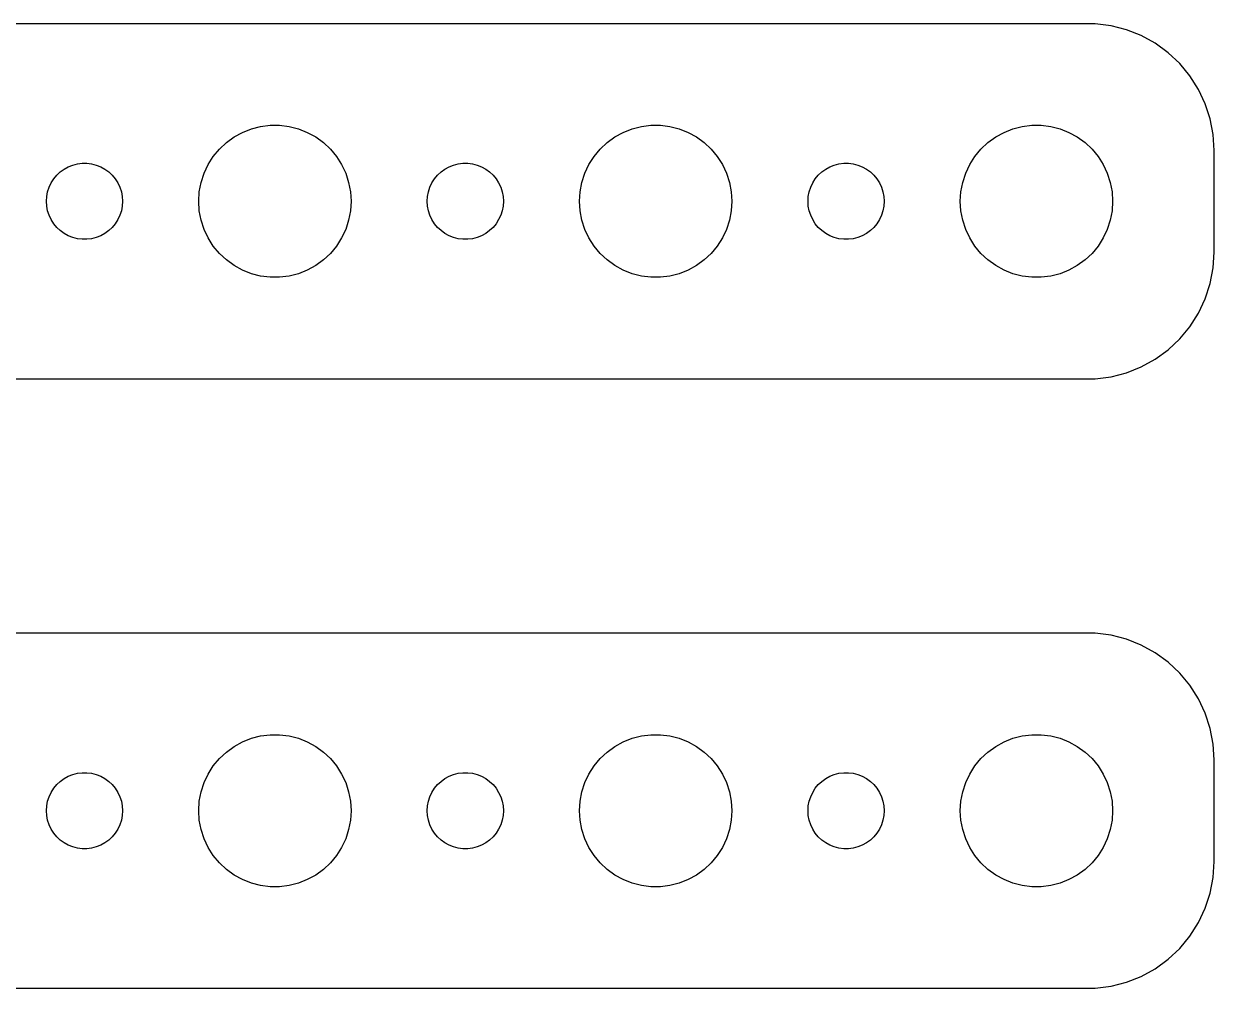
# Model space of a CAD drawing. Header units: metres. Extents: x -44.5 to 44.5, y 41 to 79.
# Drawn here: x -2.39 to 44.5, y 41.01 to 78.99 of the extents above; entities that cross this region are included whole.
import ezdxf

# ---------------------------------------------------------------- set-up
doc = ezdxf.new("R2010")
doc.units = ezdxf.units.M

msp = doc.modelspace()

# ---------------------------------------------------------------- linework, layer by layer
for p, q in [((39.8139, 78.9901), (-39.8139, 78.9901)), ((40.4369, 78.9114), (39.8139, 78.9901)), ((41.0451, 78.7553), (40.4369, 78.9114)), ((41.6289, 78.5241), (41.0451, 78.7553)), ((42.1791, 78.2216), (41.6289, 78.5241)), ((42.6871, 77.8526), (42.1791, 78.2216)), ((43.1448, 77.4227), (42.6871, 77.8526)), ((43.5451, 76.9389), (43.1448, 77.4227)), ((43.8815, 76.4088), (43.5451, 76.9389)), ((44.1489, 75.8406), (43.8815, 76.4088)), ((44.3429, 75.2434), (44.1489, 75.8406)), ((44.4606, 74.6267), (44.3429, 75.2434)), ((5.89252, 74.533), (6.22266, 74.7145)), ((6.22266, 74.7145), (6.57294, 74.8532)), ((6.57294, 74.8532), (6.93785, 74.9469)), ((6.93785, 74.9469), (7.31161, 74.9941)), ((7.31161, 74.9941), (7.68837, 74.9941)), ((7.68837, 74.9941), (8.06213, 74.9469)), ((8.06213, 74.9469), (8.42705, 74.8532)), ((8.42705, 74.8532), (8.77733, 74.7145)), ((8.77733, 74.7145), (9.10747, 74.533)), ((20.8925, 74.533), (21.2227, 74.7145)), ((21.2227, 74.7145), (21.5729, 74.8532)), ((21.5729, 74.8532), (21.9379, 74.9469)), ((21.9379, 74.9469), (22.3116, 74.9941)), ((22.3116, 74.9941), (22.6884, 74.9941)), ((22.6884, 74.9941), (23.0621, 74.9469)), ((23.0621, 74.9469), (23.427, 74.8532)), ((23.427, 74.8532), (23.7773, 74.7145)), ((23.7773, 74.7145), (24.1075, 74.533)), ((35.8925, 74.533), (36.2227, 74.7145)), ((36.2227, 74.7145), (36.5729, 74.8532)), ((36.5729, 74.8532), (36.9379, 74.9469)), ((36.9379, 74.9469), (37.3116, 74.9941)), ((37.3116, 74.9941), (37.6884, 74.9941)), ((37.6884, 74.9941), (38.0621, 74.9469)), ((38.0621, 74.9469), (38.427, 74.8532)), ((38.427, 74.8532), (38.7773, 74.7145)), ((38.7773, 74.7145), (39.1075, 74.533)), ((44.5, 74), (44.4606, 74.6267)), ((5.31308, 74.0536), (5.58772, 74.3115)), ((5.58772, 74.3115), (5.89252, 74.533)), ((9.10747, 74.533), (9.41226, 74.3115)), ((9.41226, 74.3115), (9.6869, 74.0536)), ((20.3131, 74.0536), (20.5877, 74.3115)), ((20.5877, 74.3115), (20.8925, 74.533)), ((24.1075, 74.533), (24.4123, 74.3115)), ((24.4123, 74.3115), (24.6869, 74.0536)), ((35.3131, 74.0536), (35.5877, 74.3115)), ((35.5877, 74.3115), (35.8925, 74.533)), ((39.1075, 74.533), (39.4123, 74.3115)), ((39.4123, 74.3115), (39.6869, 74.0536)), ((4.87108, 73.4453), (5.07294, 73.7634)), ((5.07294, 73.7634), (5.31308, 74.0536)), ((9.6869, 74.0536), (9.92705, 73.7634)), ((9.92705, 73.7634), (10.1289, 73.4453)), ((19.8711, 73.4453), (20.0729, 73.7634)), ((20.0729, 73.7634), (20.3131, 74.0536)), ((24.6869, 74.0536), (24.927, 73.7634)), ((24.927, 73.7634), (25.1289, 73.4453)), ((34.8711, 73.4453), (35.0729, 73.7634)), ((35.0729, 73.7634), (35.3131, 74.0536)), ((39.6869, 74.0536), (39.927, 73.7634)), ((39.927, 73.7634), (40.1289, 73.4453)), ((44.5, 70), (44.5, 74)), ((-1.09344, 73.0268), (-0.95613, 73.1558)), ((-0.95613, 73.1558), (-0.80373, 73.2665)), ((-0.80373, 73.2665), (-0.63866, 73.3572)), ((-0.63866, 73.3572), (-0.46352, 73.4266)), ((-0.46352, 73.4266), (-0.28107, 73.4734)), ((-0.28107, 73.4734), (-0.09418, 73.497)), ((-0.09418, 73.497), (0.09418, 73.497)), ((0.09418, 73.497), (0.28107, 73.4734)), ((0.28107, 73.4734), (0.46352, 73.4266)), ((0.46352, 73.4266), (0.63866, 73.3572)), ((0.63866, 73.3572), (0.80373, 73.2665)), ((0.80373, 73.2665), (0.95613, 73.1558)), ((0.95613, 73.1558), (1.09344, 73.0268)), ((4.71066, 73.1044), (4.87108, 73.4453)), ((10.1289, 73.4453), (10.2893, 73.1044)), ((13.9065, 73.0268), (14.0439, 73.1558)), ((14.0439, 73.1558), (14.1963, 73.2665)), ((14.1963, 73.2665), (14.3613, 73.3572)), ((14.3613, 73.3572), (14.5365, 73.4266)), ((14.5365, 73.4266), (14.7189, 73.4734)), ((14.7189, 73.4734), (14.9058, 73.497)), ((14.9058, 73.497), (15.0942, 73.497)), ((15.0942, 73.497), (15.2811, 73.4734)), ((15.2811, 73.4734), (15.4635, 73.4266)), ((15.4635, 73.4266), (15.6387, 73.3572)), ((15.6387, 73.3572), (15.8037, 73.2665)), ((15.8037, 73.2665), (15.9561, 73.1558)), ((15.9561, 73.1558), (16.0934, 73.0268)), ((19.7107, 73.1044), (19.8711, 73.4453)), ((25.1289, 73.4453), (25.2893, 73.1044)), ((28.9065, 73.0268), (29.0439, 73.1558)), ((29.0439, 73.1558), (29.1963, 73.2665)), ((29.1963, 73.2665), (29.3613, 73.3572)), ((29.3613, 73.3572), (29.5365, 73.4266)), ((29.5365, 73.4266), (29.7189, 73.4734)), ((29.7189, 73.4734), (29.9058, 73.497)), ((29.9058, 73.497), (30.0942, 73.497)), ((30.0942, 73.497), (30.2811, 73.4734)), ((30.2811, 73.4734), (30.4635, 73.4266)), ((30.4635, 73.4266), (30.6387, 73.3572)), ((30.6387, 73.3572), (30.8037, 73.2665)), ((30.8037, 73.2665), (30.9561, 73.1558)), ((30.9561, 73.1558), (31.0934, 73.0268)), ((34.7107, 73.1044), (34.8711, 73.4453)), ((40.1289, 73.4453), (40.2893, 73.1044)), ((-1.39465, 72.5522), (-1.31445, 72.7226)), ((-1.31445, 72.7226), (-1.21352, 72.8817)), ((-1.21352, 72.8817), (-1.09344, 73.0268)), ((1.09344, 73.0268), (1.21352, 72.8817)), ((1.21352, 72.8817), (1.31445, 72.7226)), ((1.31445, 72.7226), (1.39465, 72.5522)), ((4.52365, 72.376), (4.59424, 72.7461)), ((4.59424, 72.7461), (4.71066, 73.1044)), ((10.2893, 73.1044), (10.4057, 72.7461)), ((10.4057, 72.7461), (10.4763, 72.376)), ((13.6053, 72.5522), (13.6855, 72.7226)), ((13.6855, 72.7226), (13.7865, 72.8817)), ((13.7865, 72.8817), (13.9065, 73.0268)), ((16.0934, 73.0268), (16.2135, 72.8817)), ((16.2135, 72.8817), (16.3145, 72.7226)), ((16.3145, 72.7226), (16.3947, 72.5522)), ((19.5237, 72.376), (19.5942, 72.7461)), ((19.5942, 72.7461), (19.7107, 73.1044)), ((25.2893, 73.1044), (25.4057, 72.7461)), ((25.4057, 72.7461), (25.4763, 72.376)), ((28.6053, 72.5522), (28.6855, 72.7226)), ((28.6855, 72.7226), (28.7865, 72.8817)), ((28.7865, 72.8817), (28.9065, 73.0268)), ((31.0934, 73.0268), (31.2135, 72.8817)), ((31.2135, 72.8817), (31.3145, 72.7226)), ((31.3145, 72.7226), (31.3947, 72.5522)), ((34.5237, 72.376), (34.5942, 72.7461)), ((34.5942, 72.7461), (34.7107, 73.1044)), ((40.2893, 73.1044), (40.4057, 72.7461)), ((40.4057, 72.7461), (40.4763, 72.376)), ((-1.48816, 72.188), (-1.45287, 72.373)), ((-1.45287, 72.373), (-1.39465, 72.5522)), ((1.39465, 72.5522), (1.45287, 72.373)), ((1.45287, 72.373), (1.48816, 72.188)), ((4.5, 72), (4.52365, 72.376)), ((10.4763, 72.376), (10.5, 72)), ((13.5118, 72.188), (13.5471, 72.373)), ((13.5471, 72.373), (13.6053, 72.5522)), ((16.3947, 72.5522), (16.4529, 72.373)), ((16.4529, 72.373), (16.4882, 72.188)), ((19.5, 72), (19.5237, 72.376)), ((25.4763, 72.376), (25.5, 72)), ((28.5118, 72.188), (28.5471, 72.373)), ((28.5471, 72.373), (28.6053, 72.5522)), ((31.3947, 72.5522), (31.4529, 72.373)), ((31.4529, 72.373), (31.4882, 72.188)), ((34.5, 72), (34.5237, 72.376)), ((40.4763, 72.376), (40.5, 72)), ((-1.5, 72), (-1.48816, 72.188)), ((-1.48816, 71.812), (-1.5, 72)), ((-1.45287, 71.627), (-1.48816, 71.812)), ((1.48816, 71.812), (1.45287, 71.627)), ((1.48816, 72.188), (1.5, 72)), ((1.5, 72), (1.48816, 71.812)), ((4.52365, 71.624), (4.5, 72)), ((10.5, 72), (10.4763, 71.624)), ((13.5, 72), (13.5118, 72.188)), ((13.5118, 71.812), (13.5, 72)), ((13.5471, 71.627), (13.5118, 71.812)), ((16.4882, 71.812), (16.4529, 71.627)), ((16.4882, 72.188), (16.5, 72)), ((16.5, 72), (16.4882, 71.812)), ((19.5237, 71.624), (19.5, 72)), ((25.5, 72), (25.4763, 71.624)), ((28.5, 72), (28.5118, 72.188)), ((28.5118, 71.812), (28.5, 72)), ((28.5471, 71.627), (28.5118, 71.812)), ((31.4882, 71.812), (31.4529, 71.627)), ((31.4882, 72.188), (31.5, 72)), ((31.5, 72), (31.4882, 71.812)), ((34.5237, 71.624), (34.5, 72)), ((40.5, 72), (40.4763, 71.624)), ((-1.39465, 71.4478), (-1.45287, 71.627)), ((-1.31445, 71.2774), (-1.39465, 71.4478)), ((-1.21352, 71.1183), (-1.31445, 71.2774)), ((1.31445, 71.2774), (1.21352, 71.1183)), ((1.39465, 71.4478), (1.31445, 71.2774)), ((1.45287, 71.627), (1.39465, 71.4478)), ((4.59424, 71.2539), (4.52365, 71.624)), ((10.4763, 71.624), (10.4057, 71.2539)), ((13.6053, 71.4478), (13.5471, 71.627)), ((13.6855, 71.2774), (13.6053, 71.4478)), ((13.7865, 71.1183), (13.6855, 71.2774)), ((16.3145, 71.2774), (16.2135, 71.1183)), ((16.3947, 71.4478), (16.3145, 71.2774)), ((16.4529, 71.627), (16.3947, 71.4478)), ((19.5942, 71.2539), (19.5237, 71.624)), ((25.4763, 71.624), (25.4057, 71.2539)), ((28.6053, 71.4478), (28.5471, 71.627)), ((28.6855, 71.2774), (28.6053, 71.4478)), ((28.7865, 71.1183), (28.6855, 71.2774)), ((31.3145, 71.2774), (31.2135, 71.1183)), ((31.3947, 71.4478), (31.3145, 71.2774)), ((31.4529, 71.627), (31.3947, 71.4478)), ((34.5942, 71.2539), (34.5237, 71.624)), ((40.4763, 71.624), (40.4057, 71.2539)), ((-1.09344, 70.9732), (-1.21352, 71.1183)), ((-0.95613, 70.8442), (-1.09344, 70.9732)), ((-0.80373, 70.7335), (-0.95613, 70.8442)), ((0.95613, 70.8442), (0.80373, 70.7335)), ((1.09344, 70.9732), (0.95613, 70.8442)), ((1.21352, 71.1183), (1.09344, 70.9732)), ((4.71066, 70.8956), (4.59424, 71.2539)), ((4.87108, 70.5547), (4.71066, 70.8956)), ((10.2893, 70.8956), (10.1289, 70.5547)), ((10.4057, 71.2539), (10.2893, 70.8956)), ((13.9065, 70.9732), (13.7865, 71.1183)), ((14.0439, 70.8442), (13.9065, 70.9732)), ((14.1963, 70.7335), (14.0439, 70.8442)), ((15.9561, 70.8442), (15.8037, 70.7335)), ((16.0934, 70.9732), (15.9561, 70.8442)), ((16.2135, 71.1183), (16.0934, 70.9732)), ((19.7107, 70.8956), (19.5942, 71.2539)), ((19.8711, 70.5547), (19.7107, 70.8956)), ((25.2893, 70.8956), (25.1289, 70.5547)), ((25.4057, 71.2539), (25.2893, 70.8956)), ((28.9065, 70.9732), (28.7865, 71.1183)), ((29.0439, 70.8442), (28.9065, 70.9732)), ((29.1963, 70.7335), (29.0439, 70.8442)), ((30.9561, 70.8442), (30.8037, 70.7335)), ((31.0934, 70.9732), (30.9561, 70.8442)), ((31.2135, 71.1183), (31.0934, 70.9732)), ((34.7107, 70.8956), (34.5942, 71.2539)), ((34.8711, 70.5547), (34.7107, 70.8956)), ((40.2893, 70.8956), (40.1289, 70.5547)), ((40.4057, 71.2539), (40.2893, 70.8956)), ((-0.63866, 70.6428), (-0.80373, 70.7335)), ((-0.46352, 70.5734), (-0.63866, 70.6428)), ((-0.28107, 70.5266), (-0.46352, 70.5734)), ((-0.09418, 70.503), (-0.28107, 70.5266)), ((0.09418, 70.503), (-0.09418, 70.503)), ((0.28107, 70.5266), (0.09418, 70.503)), ((0.46352, 70.5734), (0.28107, 70.5266)), ((0.63866, 70.6428), (0.46352, 70.5734)), ((0.80373, 70.7335), (0.63866, 70.6428)), ((5.07294, 70.2366), (4.87108, 70.5547)), ((10.1289, 70.5547), (9.92705, 70.2366)), ((14.3613, 70.6428), (14.1963, 70.7335)), ((14.5365, 70.5734), (14.3613, 70.6428)), ((14.7189, 70.5266), (14.5365, 70.5734)), ((14.9058, 70.503), (14.7189, 70.5266)), ((15.0942, 70.503), (14.9058, 70.503)), ((15.2811, 70.5266), (15.0942, 70.503)), ((15.4635, 70.5734), (15.2811, 70.5266)), ((15.6387, 70.6428), (15.4635, 70.5734)), ((15.8037, 70.7335), (15.6387, 70.6428)), ((20.0729, 70.2366), (19.8711, 70.5547)), ((25.1289, 70.5547), (24.927, 70.2366)), ((29.3613, 70.6428), (29.1963, 70.7335)), ((29.5365, 70.5734), (29.3613, 70.6428)), ((29.7189, 70.5266), (29.5365, 70.5734)), ((29.9058, 70.503), (29.7189, 70.5266)), ((30.0942, 70.503), (29.9058, 70.503)), ((30.2811, 70.5266), (30.0942, 70.503)), ((30.4635, 70.5734), (30.2811, 70.5266)), ((30.6387, 70.6428), (30.4635, 70.5734)), ((30.8037, 70.7335), (30.6387, 70.6428)), ((35.0729, 70.2366), (34.8711, 70.5547)), ((40.1289, 70.5547), (39.927, 70.2366)), ((5.31308, 69.9464), (5.07294, 70.2366)), ((5.58772, 69.6885), (5.31308, 69.9464)), ((9.6869, 69.9464), (9.41226, 69.6885)), ((9.92705, 70.2366), (9.6869, 69.9464)), ((20.3131, 69.9464), (20.0729, 70.2366)), ((20.5877, 69.6885), (20.3131, 69.9464)), ((24.6869, 69.9464), (24.4123, 69.6885)), ((24.927, 70.2366), (24.6869, 69.9464)), ((35.3131, 69.9464), (35.0729, 70.2366)), ((35.5877, 69.6885), (35.3131, 69.9464)), ((39.6869, 69.9464), (39.4123, 69.6885)), ((39.927, 70.2366), (39.6869, 69.9464)), ((44.4606, 69.3733), (44.5, 70)), ((5.89252, 69.467), (5.58772, 69.6885)), ((6.22266, 69.2855), (5.89252, 69.467)), ((9.10747, 69.467), (8.77733, 69.2855)), ((9.41226, 69.6885), (9.10747, 69.467)), ((20.8925, 69.467), (20.5877, 69.6885)), ((21.2227, 69.2855), (20.8925, 69.467)), ((24.1075, 69.467), (23.7773, 69.2855)), ((24.4123, 69.6885), (24.1075, 69.467)), ((35.8925, 69.467), (35.5877, 69.6885)), ((36.2227, 69.2855), (35.8925, 69.467)), ((39.1075, 69.467), (38.7773, 69.2855)), ((39.4123, 69.6885), (39.1075, 69.467)), ((6.57294, 69.1468), (6.22266, 69.2855)), ((6.93785, 69.0531), (6.57294, 69.1468)), ((7.31161, 69.0059), (6.93785, 69.0531)), ((7.68837, 69.0059), (7.31161, 69.0059)), ((8.06213, 69.0531), (7.68837, 69.0059)), ((8.42705, 69.1468), (8.06213, 69.0531)), ((8.77733, 69.2855), (8.42705, 69.1468)), ((21.5729, 69.1468), (21.2227, 69.2855)), ((21.9379, 69.0531), (21.5729, 69.1468)), ((22.3116, 69.0059), (21.9379, 69.0531)), ((22.6884, 69.0059), (22.3116, 69.0059)), ((23.0621, 69.0531), (22.6884, 69.0059)), ((23.427, 69.1468), (23.0621, 69.0531)), ((23.7773, 69.2855), (23.427, 69.1468)), ((36.5729, 69.1468), (36.2227, 69.2855)), ((36.9379, 69.0531), (36.5729, 69.1468)), ((37.3116, 69.0059), (36.9379, 69.0531)), ((37.6884, 69.0059), (37.3116, 69.0059)), ((38.0621, 69.0531), (37.6884, 69.0059)), ((38.427, 69.1468), (38.0621, 69.0531)), ((38.7773, 69.2855), (38.427, 69.1468)), ((44.3429, 68.7566), (44.4606, 69.3733)), ((44.1489, 68.1594), (44.3429, 68.7566)), ((43.8815, 67.5912), (44.1489, 68.1594)), ((43.5451, 67.0611), (43.8815, 67.5912)), ((43.1448, 66.5773), (43.5451, 67.0611)), ((42.1791, 65.7784), (42.6871, 66.1474)), ((42.6871, 66.1474), (43.1448, 66.5773)), ((41.6289, 65.4759), (42.1791, 65.7784)), ((40.4369, 65.0886), (41.0451, 65.2447)), ((41.0451, 65.2447), (41.6289, 65.4759)), ((-39.8139, 65.0099), (39.8139, 65.0099)), ((39.8139, 65.0099), (40.4369, 65.0886)), ((39.8139, 54.9901), (-39.8139, 54.9901)), ((40.4369, 54.9114), (39.8139, 54.9901)), ((41.0451, 54.7553), (40.4369, 54.9114)), ((41.6289, 54.5241), (41.0451, 54.7553)), ((42.1791, 54.2216), (41.6289, 54.5241)), ((42.6871, 53.8526), (42.1791, 54.2216)), ((43.1448, 53.4227), (42.6871, 53.8526)), ((43.5451, 52.9389), (43.1448, 53.4227)), ((43.8815, 52.4088), (43.5451, 52.9389)), ((44.1489, 51.8406), (43.8815, 52.4088)), ((44.3429, 51.2434), (44.1489, 51.8406)), ((44.4606, 50.6267), (44.3429, 51.2434)), ((5.89252, 50.533), (6.22266, 50.7145)), ((6.22266, 50.7145), (6.57294, 50.8532)), ((6.57294, 50.8532), (6.93785, 50.9469)), ((6.93785, 50.9469), (7.31161, 50.9941)), ((7.31161, 50.9941), (7.68837, 50.9941)), ((7.68837, 50.9941), (8.06213, 50.9469)), ((8.06213, 50.9469), (8.42705, 50.8532)), ((8.42705, 50.8532), (8.77733, 50.7145)), ((8.77733, 50.7145), (9.10747, 50.533)), ((20.8925, 50.533), (21.2227, 50.7145)), ((21.2227, 50.7145), (21.5729, 50.8532)), ((21.5729, 50.8532), (21.9379, 50.9469)), ((21.9379, 50.9469), (22.3116, 50.9941)), ((22.3116, 50.9941), (22.6884, 50.9941)), ((22.6884, 50.9941), (23.0621, 50.9469)), ((23.0621, 50.9469), (23.427, 50.8532)), ((23.427, 50.8532), (23.7773, 50.7145)), ((23.7773, 50.7145), (24.1075, 50.533)), ((35.8925, 50.533), (36.2227, 50.7145)), ((36.2227, 50.7145), (36.5729, 50.8532)), ((36.5729, 50.8532), (36.9379, 50.9469)), ((36.9379, 50.9469), (37.3116, 50.9941)), ((37.3116, 50.9941), (37.6884, 50.9941)), ((37.6884, 50.9941), (38.0621, 50.9469)), ((38.0621, 50.9469), (38.427, 50.8532)), ((38.427, 50.8532), (38.7773, 50.7145)), ((38.7773, 50.7145), (39.1075, 50.533)), ((5.31308, 50.0536), (5.58772, 50.3115)), ((5.58772, 50.3115), (5.89252, 50.533)), ((9.10747, 50.533), (9.41226, 50.3115)), ((9.41226, 50.3115), (9.6869, 50.0536)), ((20.3131, 50.0536), (20.5877, 50.3115)), ((20.5877, 50.3115), (20.8925, 50.533)), ((24.1075, 50.533), (24.4123, 50.3115)), ((24.4123, 50.3115), (24.6869, 50.0536)), ((35.3131, 50.0536), (35.5877, 50.3115)), ((35.5877, 50.3115), (35.8925, 50.533)), ((39.1075, 50.533), (39.4123, 50.3115)), ((39.4123, 50.3115), (39.6869, 50.0536)), ((44.5, 50), (44.4606, 50.6267)), ((4.87108, 49.4453), (5.07294, 49.7634)), ((5.07294, 49.7634), (5.31308, 50.0536)), ((9.6869, 50.0536), (9.92705, 49.7634)), ((9.92705, 49.7634), (10.1289, 49.4453)), ((19.8711, 49.4453), (20.0729, 49.7634)), ((20.0729, 49.7634), (20.3131, 50.0536)), ((24.6869, 50.0536), (24.927, 49.7634)), ((24.927, 49.7634), (25.1289, 49.4453)), ((34.8711, 49.4453), (35.0729, 49.7634)), ((35.0729, 49.7634), (35.3131, 50.0536)), ((39.6869, 50.0536), (39.927, 49.7634)), ((39.927, 49.7634), (40.1289, 49.4453)), ((44.5, 46), (44.5, 50)), ((-0.95613, 49.1558), (-0.80373, 49.2665)), ((-0.80373, 49.2665), (-0.63866, 49.3572)), ((-0.63866, 49.3572), (-0.46352, 49.4266)), ((-0.46352, 49.4266), (-0.28107, 49.4734)), ((-0.28107, 49.4734), (-0.09418, 49.497)), ((-0.09418, 49.497), (0.09418, 49.497)), ((0.09418, 49.497), (0.28107, 49.4734)), ((0.28107, 49.4734), (0.46352, 49.4266)), ((0.46352, 49.4266), (0.63866, 49.3572)), ((0.63866, 49.3572), (0.80373, 49.2665)), ((0.80373, 49.2665), (0.95613, 49.1558)), ((4.71066, 49.1044), (4.87108, 49.4453)), ((10.1289, 49.4453), (10.2893, 49.1044)), ((14.0439, 49.1558), (14.1963, 49.2665)), ((14.1963, 49.2665), (14.3613, 49.3572)), ((14.3613, 49.3572), (14.5365, 49.4266)), ((14.5365, 49.4266), (14.7189, 49.4734)), ((14.7189, 49.4734), (14.9058, 49.497)), ((14.9058, 49.497), (15.0942, 49.497)), ((15.0942, 49.497), (15.2811, 49.4734)), ((15.2811, 49.4734), (15.4635, 49.4266)), ((15.4635, 49.4266), (15.6387, 49.3572)), ((15.6387, 49.3572), (15.8037, 49.2665)), ((15.8037, 49.2665), (15.9561, 49.1558)), ((19.7107, 49.1044), (19.8711, 49.4453)), ((25.1289, 49.4453), (25.2893, 49.1044)), ((29.0439, 49.1558), (29.1963, 49.2665)), ((29.1963, 49.2665), (29.3613, 49.3572)), ((29.3613, 49.3572), (29.5365, 49.4266)), ((29.5365, 49.4266), (29.7189, 49.4734)), ((29.7189, 49.4734), (29.9058, 49.497)), ((29.9058, 49.497), (30.0942, 49.497)), ((30.0942, 49.497), (30.2811, 49.4734)), ((30.2811, 49.4734), (30.4635, 49.4266)), ((30.4635, 49.4266), (30.6387, 49.3572)), ((30.6387, 49.3572), (30.8037, 49.2665)), ((30.8037, 49.2665), (30.9561, 49.1558)), ((34.7107, 49.1044), (34.8711, 49.4453)), ((40.1289, 49.4453), (40.2893, 49.1044)), ((-1.31445, 48.7226), (-1.21352, 48.8817)), ((-1.21352, 48.8817), (-1.09344, 49.0268)), ((-1.09344, 49.0268), (-0.95613, 49.1558)), ((0.95613, 49.1558), (1.09344, 49.0268)), ((1.09344, 49.0268), (1.21352, 48.8817)), ((1.21352, 48.8817), (1.31445, 48.7226)), ((4.59424, 48.7461), (4.71066, 49.1044)), ((10.2893, 49.1044), (10.4057, 48.7461)), ((13.6855, 48.7226), (13.7865, 48.8817)), ((13.7865, 48.8817), (13.9065, 49.0268)), ((13.9065, 49.0268), (14.0439, 49.1558)), ((15.9561, 49.1558), (16.0934, 49.0268)), ((16.0934, 49.0268), (16.2135, 48.8817)), ((16.2135, 48.8817), (16.3145, 48.7226)), ((19.5942, 48.7461), (19.7107, 49.1044)), ((25.2893, 49.1044), (25.4057, 48.7461)), ((28.6855, 48.7226), (28.7865, 48.8817)), ((28.7865, 48.8817), (28.9065, 49.0268)), ((28.9065, 49.0268), (29.0439, 49.1558)), ((30.9561, 49.1558), (31.0934, 49.0268)), ((31.0934, 49.0268), (31.2135, 48.8817)), ((31.2135, 48.8817), (31.3145, 48.7226)), ((34.5942, 48.7461), (34.7107, 49.1044)), ((40.2893, 49.1044), (40.4057, 48.7461)), ((-1.48816, 48.188), (-1.45287, 48.373)), ((-1.45287, 48.373), (-1.39465, 48.5522)), ((-1.39465, 48.5522), (-1.31445, 48.7226)), ((1.31445, 48.7226), (1.39465, 48.5522)), ((1.39465, 48.5522), (1.45287, 48.373)), ((1.45287, 48.373), (1.48816, 48.188)), ((4.5, 48), (4.52365, 48.376)), ((4.52365, 48.376), (4.59424, 48.7461)), ((10.4057, 48.7461), (10.4763, 48.376)), ((10.4763, 48.376), (10.5, 48)), ((13.5118, 48.188), (13.5471, 48.373)), ((13.5471, 48.373), (13.6053, 48.5522)), ((13.6053, 48.5522), (13.6855, 48.7226)), ((16.3145, 48.7226), (16.3947, 48.5522)), ((16.3947, 48.5522), (16.4529, 48.373)), ((16.4529, 48.373), (16.4882, 48.188)), ((19.5, 48), (19.5237, 48.376)), ((19.5237, 48.376), (19.5942, 48.7461)), ((25.4057, 48.7461), (25.4763, 48.376)), ((25.4763, 48.376), (25.5, 48)), ((28.5118, 48.188), (28.5471, 48.373)), ((28.5471, 48.373), (28.6053, 48.5522)), ((28.6053, 48.5522), (28.6855, 48.7226)), ((31.3145, 48.7226), (31.3947, 48.5522)), ((31.3947, 48.5522), (31.4529, 48.373)), ((31.4529, 48.373), (31.4882, 48.188)), ((34.5, 48), (34.5237, 48.376)), ((34.5237, 48.376), (34.5942, 48.7461)), ((40.4057, 48.7461), (40.4763, 48.376)), ((40.4763, 48.376), (40.5, 48)), ((-1.5, 48), (-1.48816, 48.188)), ((-1.48816, 47.812), (-1.5, 48)), ((1.48816, 48.188), (1.5, 48)), ((1.5, 48), (1.48816, 47.812)), ((4.52365, 47.624), (4.5, 48)), ((10.5, 48), (10.4763, 47.624)), ((13.5, 48), (13.5118, 48.188)), ((13.5118, 47.812), (13.5, 48)), ((16.4882, 48.188), (16.5, 48)), ((16.5, 48), (16.4882, 47.812)), ((19.5237, 47.624), (19.5, 48)), ((25.5, 48), (25.4763, 47.624)), ((28.5, 48), (28.5118, 48.188)), ((28.5118, 47.812), (28.5, 48)), ((31.4882, 48.188), (31.5, 48)), ((31.5, 48), (31.4882, 47.812)), ((34.5237, 47.624), (34.5, 48)), ((40.5, 48), (40.4763, 47.624)), ((-1.45287, 47.627), (-1.48816, 47.812)), ((-1.39465, 47.4478), (-1.45287, 47.627)), ((-1.31445, 47.2774), (-1.39465, 47.4478)), ((1.39465, 47.4478), (1.31445, 47.2774)), ((1.45287, 47.627), (1.39465, 47.4478)), ((1.48816, 47.812), (1.45287, 47.627)), ((4.59424, 47.2539), (4.52365, 47.624)), ((10.4763, 47.624), (10.4057, 47.2539)), ((13.5471, 47.627), (13.5118, 47.812)), ((13.6053, 47.4478), (13.5471, 47.627)), ((13.6855, 47.2774), (13.6053, 47.4478)), ((16.3947, 47.4478), (16.3145, 47.2774)), ((16.4529, 47.627), (16.3947, 47.4478)), ((16.4882, 47.812), (16.4529, 47.627)), ((19.5942, 47.2539), (19.5237, 47.624)), ((25.4763, 47.624), (25.4057, 47.2539)), ((28.5471, 47.627), (28.5118, 47.812)), ((28.6053, 47.4478), (28.5471, 47.627)), ((28.6855, 47.2774), (28.6053, 47.4478)), ((31.3947, 47.4478), (31.3145, 47.2774)), ((31.4529, 47.627), (31.3947, 47.4478)), ((31.4882, 47.812), (31.4529, 47.627)), ((34.5942, 47.2539), (34.5237, 47.624)), ((40.4763, 47.624), (40.4057, 47.2539)), ((-1.21352, 47.1183), (-1.31445, 47.2774)), ((-1.09344, 46.9732), (-1.21352, 47.1183)), ((-0.95613, 46.8442), (-1.09344, 46.9732)), ((1.09344, 46.9732), (0.95613, 46.8442)), ((1.21352, 47.1183), (1.09344, 46.9732)), ((1.31445, 47.2774), (1.21352, 47.1183)), ((4.71066, 46.8956), (4.59424, 47.2539)), ((4.87108, 46.5547), (4.71066, 46.8956)), ((10.2893, 46.8956), (10.1289, 46.5547)), ((10.4057, 47.2539), (10.2893, 46.8956)), ((13.7865, 47.1183), (13.6855, 47.2774)), ((13.9065, 46.9732), (13.7865, 47.1183)), ((14.0439, 46.8442), (13.9065, 46.9732)), ((16.0934, 46.9732), (15.9561, 46.8442)), ((16.2135, 47.1183), (16.0934, 46.9732)), ((16.3145, 47.2774), (16.2135, 47.1183)), ((19.7107, 46.8956), (19.5942, 47.2539)), ((19.8711, 46.5547), (19.7107, 46.8956)), ((25.2893, 46.8956), (25.1289, 46.5547)), ((25.4057, 47.2539), (25.2893, 46.8956)), ((28.7865, 47.1183), (28.6855, 47.2774)), ((28.9065, 46.9732), (28.7865, 47.1183)), ((29.0439, 46.8442), (28.9065, 46.9732)), ((31.0934, 46.9732), (30.9561, 46.8442)), ((31.2135, 47.1183), (31.0934, 46.9732)), ((31.3145, 47.2774), (31.2135, 47.1183)), ((34.7107, 46.8956), (34.5942, 47.2539)), ((34.8711, 46.5547), (34.7107, 46.8956)), ((40.2893, 46.8956), (40.1289, 46.5547)), ((40.4057, 47.2539), (40.2893, 46.8956)), ((-0.80373, 46.7335), (-0.95613, 46.8442)), ((-0.63866, 46.6428), (-0.80373, 46.7335)), ((-0.46352, 46.5734), (-0.63866, 46.6428)), ((-0.28107, 46.5266), (-0.46352, 46.5734)), ((-0.09418, 46.503), (-0.28107, 46.5266)), ((0.09418, 46.503), (-0.09418, 46.503)), ((0.28107, 46.5266), (0.09418, 46.503)), ((0.46352, 46.5734), (0.28107, 46.5266)), ((0.63866, 46.6428), (0.46352, 46.5734)), ((0.80373, 46.7335), (0.63866, 46.6428)), ((0.95613, 46.8442), (0.80373, 46.7335)), ((5.07294, 46.2366), (4.87108, 46.5547)), ((10.1289, 46.5547), (9.92705, 46.2366)), ((14.1963, 46.7335), (14.0439, 46.8442)), ((14.3613, 46.6428), (14.1963, 46.7335)), ((14.5365, 46.5734), (14.3613, 46.6428)), ((14.7189, 46.5266), (14.5365, 46.5734)), ((14.9058, 46.503), (14.7189, 46.5266)), ((15.0942, 46.503), (14.9058, 46.503)), ((15.2811, 46.5266), (15.0942, 46.503)), ((15.4635, 46.5734), (15.2811, 46.5266)), ((15.6387, 46.6428), (15.4635, 46.5734)), ((15.8037, 46.7335), (15.6387, 46.6428)), ((15.9561, 46.8442), (15.8037, 46.7335)), ((20.0729, 46.2366), (19.8711, 46.5547)), ((25.1289, 46.5547), (24.927, 46.2366)), ((29.1963, 46.7335), (29.0439, 46.8442)), ((29.3613, 46.6428), (29.1963, 46.7335)), ((29.5365, 46.5734), (29.3613, 46.6428)), ((29.7189, 46.5266), (29.5365, 46.5734)), ((29.9058, 46.503), (29.7189, 46.5266)), ((30.0942, 46.503), (29.9058, 46.503)), ((30.2811, 46.5266), (30.0942, 46.503)), ((30.4635, 46.5734), (30.2811, 46.5266)), ((30.6387, 46.6428), (30.4635, 46.5734)), ((30.8037, 46.7335), (30.6387, 46.6428)), ((30.9561, 46.8442), (30.8037, 46.7335)), ((35.0729, 46.2366), (34.8711, 46.5547)), ((40.1289, 46.5547), (39.927, 46.2366)), ((5.31308, 45.9464), (5.07294, 46.2366)), ((9.92705, 46.2366), (9.6869, 45.9464)), ((20.3131, 45.9464), (20.0729, 46.2366)), ((24.927, 46.2366), (24.6869, 45.9464)), ((35.3131, 45.9464), (35.0729, 46.2366)), ((39.927, 46.2366), (39.6869, 45.9464)), ((44.4606, 45.3733), (44.5, 46)), ((5.58772, 45.6885), (5.31308, 45.9464)), ((5.89252, 45.467), (5.58772, 45.6885)), ((9.41226, 45.6885), (9.10747, 45.467)), ((9.6869, 45.9464), (9.41226, 45.6885)), ((20.5877, 45.6885), (20.3131, 45.9464)), ((20.8925, 45.467), (20.5877, 45.6885)), ((24.4123, 45.6885), (24.1075, 45.467)), ((24.6869, 45.9464), (24.4123, 45.6885)), ((35.5877, 45.6885), (35.3131, 45.9464)), ((35.8925, 45.467), (35.5877, 45.6885)), ((39.4123, 45.6885), (39.1075, 45.467)), ((39.6869, 45.9464), (39.4123, 45.6885)), ((6.22266, 45.2855), (5.89252, 45.467)), ((6.57294, 45.1468), (6.22266, 45.2855)), ((6.93785, 45.0531), (6.57294, 45.1468)), ((7.31161, 45.0059), (6.93785, 45.0531)), ((8.06213, 45.0531), (7.68837, 45.0059)), ((8.42705, 45.1468), (8.06213, 45.0531)), ((8.77733, 45.2855), (8.42705, 45.1468)), ((9.10747, 45.467), (8.77733, 45.2855)), ((21.2227, 45.2855), (20.8925, 45.467)), ((21.5729, 45.1468), (21.2227, 45.2855)), ((21.9379, 45.0531), (21.5729, 45.1468)), ((22.3116, 45.0059), (21.9379, 45.0531)), ((23.0621, 45.0531), (22.6884, 45.0059)), ((23.427, 45.1468), (23.0621, 45.0531)), ((23.7773, 45.2855), (23.427, 45.1468)), ((24.1075, 45.467), (23.7773, 45.2855)), ((36.2227, 45.2855), (35.8925, 45.467)), ((36.5729, 45.1468), (36.2227, 45.2855)), ((36.9379, 45.0531), (36.5729, 45.1468)), ((37.3116, 45.0059), (36.9379, 45.0531)), ((38.0621, 45.0531), (37.6884, 45.0059)), ((38.427, 45.1468), (38.0621, 45.0531)), ((38.7773, 45.2855), (38.427, 45.1468)), ((39.1075, 45.467), (38.7773, 45.2855)), ((44.3429, 44.7566), (44.4606, 45.3733)), ((7.68837, 45.0059), (7.31161, 45.0059)), ((22.6884, 45.0059), (22.3116, 45.0059)), ((37.6884, 45.0059), (37.3116, 45.0059)), ((44.1489, 44.1594), (44.3429, 44.7566)), ((43.8815, 43.5912), (44.1489, 44.1594)), ((43.5451, 43.0611), (43.8815, 43.5912)), ((43.1448, 42.5773), (43.5451, 43.0611)), ((42.6871, 42.1474), (43.1448, 42.5773)), ((41.6289, 41.4759), (42.1791, 41.7784)), ((42.1791, 41.7784), (42.6871, 42.1474)), ((41.0451, 41.2447), (41.6289, 41.4759)), ((-39.8139, 41.0099), (39.8139, 41.0099)), ((39.8139, 41.0099), (40.4369, 41.0886)), ((40.4369, 41.0886), (41.0451, 41.2447))]:
    msp.add_line(p, q)

doc.saveas('drawing.dxf')
